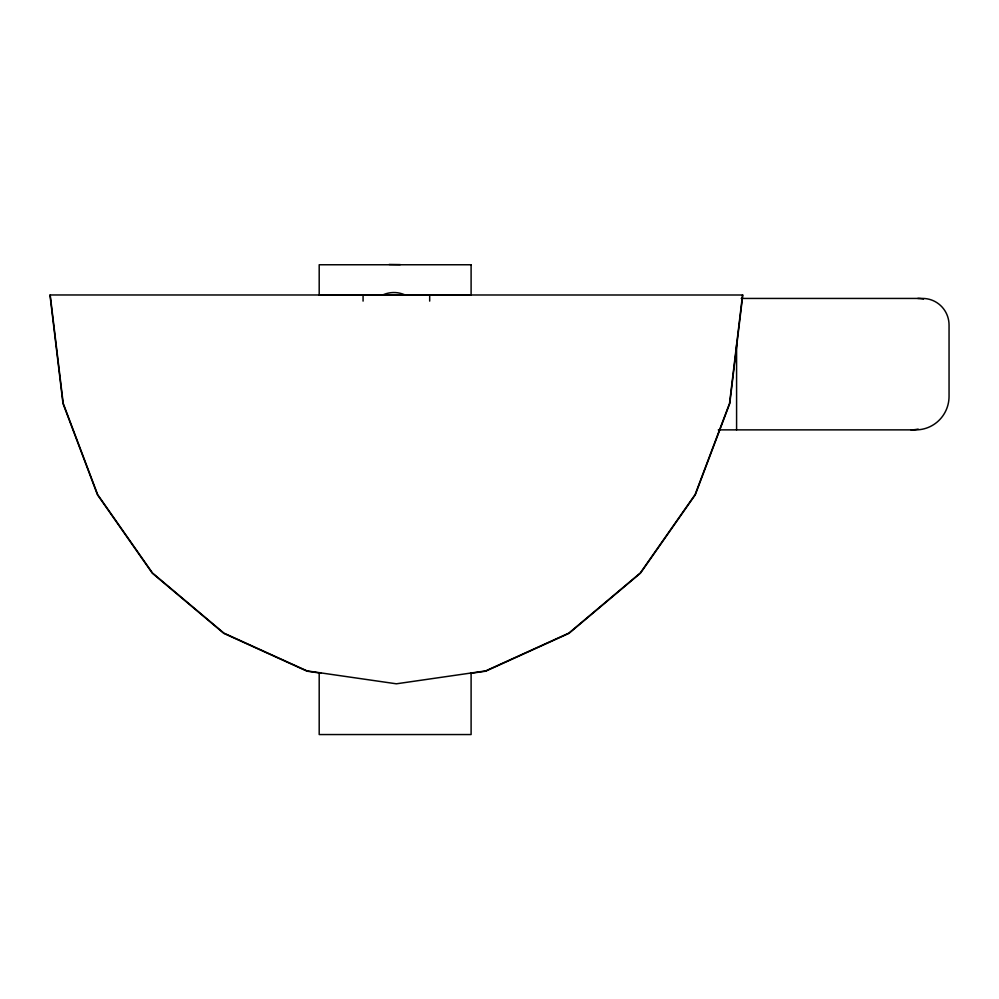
<?xml version="1.0" encoding="UTF-8"?>
<svg xmlns="http://www.w3.org/2000/svg" width="999" height="999" viewBox="0 0 999 999"><rect width="100%" height="100%" fill="white"/><g stroke="black" fill="none" stroke-linecap="round" stroke-linejoin="round"><path stroke-width="1.5" d="M742.544 294.967L729.532 403.384L695.067 494.63L640.259 572.989L568.831 633.116L485.639 670.903L396.378 683.803L307.105 670.903L223.926 633.116L152.497 572.989L97.677 494.63L63.224 403.384L50.212 294.967L742.806 295.005L729.782 403.459L695.304 494.78L640.446 573.201L568.968 633.366L485.714 671.191L470.304 673.413M382.942 295.005L383.978 294.43A26.873 26.873 0 0 1 404.545 294.717L405.045 295.005M741.233 298.439L922.651 298.439A26.636 26.399 -90 0 1 949.05 325.075L949.05 396.353A33.516 33.204 90 0 1 915.846 429.87L718.281 429.87M389.098 264.448L400.274 264.598M320.904 673.189L307.043 671.191L223.788 633.366L152.298 573.201L97.452 494.78L62.962 403.459L49.95 295.005M736.588 344.83L736.588 429.87M471.103 672.827L471.103 734.552L319.193 734.552L319.193 672.652M429.682 294.967L429.682 301.111M363.074 294.967L363.074 301.111M918.168 429.071A33.516 33.204 -90 0 1 910.988 429.87M917.794 298.439A26.636 26.399 -90 0 1 923.513 299.076M471.103 264.76L319.193 264.76L319.193 295.005L471.103 295.005L471.103 264.76"/></g></svg>
